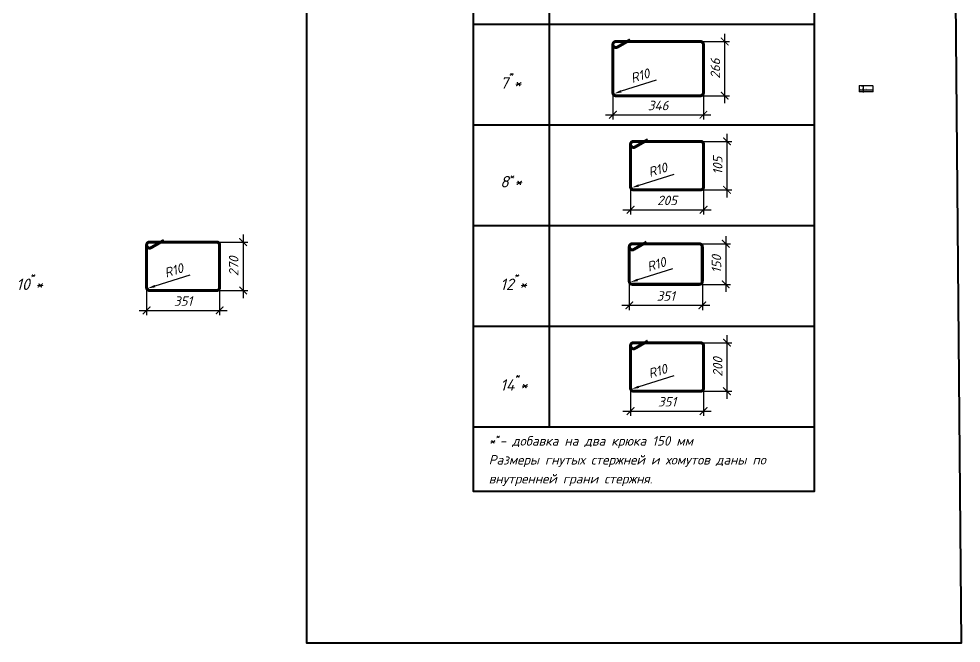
# Model space of a CAD drawing. Header units: millimetres. Extents: x -1807136 to 69844, y 23614 to 410608.
# Drawn here: x -31168 to -6285, y 38630 to 55118 of the extents above; entities that cross this region are included whole.
import ezdxf

# ---------------------------------------------------------------- set-up
doc = ezdxf.new("R2010")
doc.units = ezdxf.units.MM
doc.header["$PDMODE"] = 3
doc.layers.get('0').update_dxf_attribs({"lineweight": 5})
doc.layers.get('Defpoints').update_dxf_attribs({"lineweight": 0})
for name, color, linetype, lineweight in [('#Dimensions', 7, 'Continuous', 9), ('#Арматура', 152, 'Continuous', 30), ('k_ Каркасы', 66, 'Continuous', 0), ('k_ Размеры', 7, 'Continuous', 15), ('k_ Рамка', 252, 'Continuous', 40)]:
    doc.layers.add(name, color=color, linetype=linetype, lineweight=lineweight)
doc.styles.add('STEP PR', font='isocpeui.ttf')
doc.dimstyles.new('SPDS', dxfattribs={"dimscale": 10, "dimtxt": 2.5, "dimasz": 2, "dimexe": 1.25, "dimexo": 0.625, "dimtad": 1, "dimdec": 0, "dimrnd": 0.001, "dimtxsty": 'STEP PR', "dimblk": 'ARCHTICK', "dimcen": 2.5, "dimdle": 2, "dimclrd": 256, "dimclre": 256, "dimclrt": 7, "dimadec": 0, "dimazin": 2, "dimtfac": 0.75, "dimtdec": 0, "dimtmove": 1, "dimatfit": 3, "dimfxl": 1, "dimtolj": 1, "dimarcsym": 1})

# ---------------------------------------------------------------- blocks, each defined once
blk = doc.blocks.new('_ArchTick')
at = {"color": 0, "linetype": 'ByBlock', "const_width": 0.15}
blk.add_lwpolyline([(-0.5, -0.5), (0.5, 0.5)], dxfattribs=at)
blk = doc.blocks.new('*D295')
at = {"layer": '#Dimensions', "lineweight": -2, "transparency": 16777216}
for p, q in [((-15480, 53286), (-15480, 52460)), ((-13091, 53286), (-13091, 52460)), ((-15680, 52585), (-12891, 52585))]:
    blk.add_line(p, q, dxfattribs=at)
at = {"layer": 'Defpoints', "color": 0, "lineweight": 40, "transparency": 16777216}
for p in [(-15480, 53349), (-13091, 53349), (-13091, 52585)]:
    blk.add_point(p, dxfattribs=at)
at = {"layer": '#Dimensions', "lineweight": -2, "transparency": 16777216, "xscale": 200, "yscale": 200, "zscale": 200, "rotation": 180}
blk.add_blockref('_ArchTick', (-15480, 52585), dxfattribs=at)
at = {"layer": '#Dimensions', "lineweight": -2, "transparency": 16777216, "xscale": 200, "yscale": 200, "zscale": 200}
blk.add_blockref('_ArchTick', (-13091, 52585), dxfattribs=at)
at = {"layer": '#Dimensions', "transparency": 16777216, "insert": (-14286, 52830), "char_height": 250, "attachment_point": 5, "style": 'STEP PR'}
blk.add_mtext('\\A1;346', dxfattribs=at)
blk = doc.blocks.new('*D296')
at = {"layer": '#Dimensions', "lineweight": -2, "transparency": 16777216}
for p, q in [((-13390, 54520), (-12405, 54520)), ((-12530, 54720), (-12530, 52887)), ((-13390, 53087), (-12405, 53087))]:
    blk.add_line(p, q, dxfattribs=at)
at = {"layer": 'Defpoints', "color": 0, "lineweight": 40, "transparency": 16777216}
for p in [(-13452, 54520), (-13452, 53087), (-12530, 53087)]:
    blk.add_point(p, dxfattribs=at)
at = {"layer": '#Dimensions', "lineweight": -2, "transparency": 16777216, "xscale": 200, "yscale": 200, "zscale": 200}
for p, rotation in [((-12530, 54520), 90), ((-12530, 53087), 270)]:
    blk.add_blockref('_ArchTick', p, dxfattribs=dict(at, rotation=rotation))
at = {"layer": '#Dimensions', "transparency": 16777216, "insert": (-12775, 53804), "char_height": 250, "attachment_point": 5, "rotation": 90, "style": 'STEP PR'}
blk.add_mtext('\\A1;266', dxfattribs=at)
blk = doc.blocks.new('*D269')
at = {"layer": '#Dimensions', "lineweight": -2, "transparency": 16777216}
blk.add_line((-14336, 53496), (-15263, 53204), dxfattribs=at)
at = {"layer": '#Dimensions', "lineweight": 40, "transparency": 16777216}
blk.add_solid([(-15273, 53235), (-15253, 53172), (-15453, 53143)], dxfattribs=at)
at = {"layer": 'Defpoints', "color": 0, "lineweight": 40, "transparency": 16777216}
for p in [(-15453, 53143), (-15377, 53167)]:
    blk.add_point(p, dxfattribs=at)
at = {"layer": '#Dimensions', "transparency": 16777216, "insert": (-14765, 53617), "char_height": 250, "attachment_point": 5, "rotation": 17.5041, "style": 'STEP PR'}
blk.add_mtext('\\A1;R10', dxfattribs=at)
blk = doc.blocks.new('*D297')
at = {"layer": 'Defpoints', "color": 0, "transparency": 16777216}
for p in [(-8970, 53267), (-8618, 53267), (-8618, 53243)]:
    blk.add_point(p, dxfattribs=at)
at = {"layer": 'k_ Размеры', "lineweight": -2, "transparency": 16777216}
for p, q in [((-8970, 53260), (-8970, 53231)), ((-8618, 53260), (-8618, 53231)), ((-8990, 53243), (-8598, 53243))]:
    blk.add_line(p, q, dxfattribs=at)
at = {"layer": 'k_ Размеры', "lineweight": -2, "transparency": 16777216, "xscale": 20, "yscale": 20, "zscale": 20, "rotation": 180}
blk.add_blockref('_ArchTick', (-8970, 53243), dxfattribs=at)
at = {"layer": 'k_ Размеры', "lineweight": -2, "transparency": 16777216, "xscale": 20, "yscale": 20, "zscale": 20}
blk.add_blockref('_ArchTick', (-8618, 53243), dxfattribs=at)
at = {"layer": 'k_ Размеры', "color": 7, "transparency": 16777216, "insert": (-8794, 53262), "char_height": 25, "attachment_point": 5, "style": 'STEP PR'}
blk.add_mtext('\\A1;352', dxfattribs=at)
blk = doc.blocks.new('*D298')
at = {"layer": 'Defpoints', "color": 0, "transparency": 16777216}
for p in [(-8926, 53349), (-8926, 53197), (-8872, 53197)]:
    blk.add_point(p, dxfattribs=at)
at = {"layer": 'k_ Размеры', "lineweight": -2, "transparency": 16777216}
for p, q in [((-8920, 53349), (-8860, 53349)), ((-8872, 53369), (-8872, 53177)), ((-8920, 53197), (-8860, 53197))]:
    blk.add_line(p, q, dxfattribs=at)
at = {"layer": 'k_ Размеры', "lineweight": -2, "transparency": 16777216, "xscale": 20, "yscale": 20, "zscale": 20}
for p, rotation in [((-8872, 53349), 90), ((-8872, 53197), 270)]:
    blk.add_blockref('_ArchTick', p, dxfattribs=dict(at, rotation=rotation))
at = {"layer": 'k_ Размеры', "color": 7, "transparency": 16777216, "insert": (-8891, 53273), "char_height": 25, "attachment_point": 5, "rotation": 90, "style": 'STEP PR'}
blk.add_mtext('\\A1;152', dxfattribs=at)
blk = doc.blocks.new('*D299')
at = {"layer": '#Dimensions', "lineweight": -2, "transparency": 16777216}
for p, q in [((-27794, 48120), (-27794, 47294)), ((-25865, 48120), (-25865, 47294)), ((-27994, 47419), (-25665, 47419))]:
    blk.add_line(p, q, dxfattribs=at)
at = {"layer": 'Defpoints', "color": 0, "lineweight": 40, "transparency": 16777216}
for p in [(-27794, 48183), (-25865, 48183), (-25865, 47419)]:
    blk.add_point(p, dxfattribs=at)
at = {"layer": '#Dimensions', "lineweight": -2, "transparency": 16777216, "xscale": 200, "yscale": 200, "zscale": 200, "rotation": 180}
blk.add_blockref('_ArchTick', (-27794, 47419), dxfattribs=at)
at = {"layer": '#Dimensions', "lineweight": -2, "transparency": 16777216, "xscale": 200, "yscale": 200, "zscale": 200}
blk.add_blockref('_ArchTick', (-25865, 47419), dxfattribs=at)
at = {"layer": '#Dimensions', "transparency": 16777216, "insert": (-26830, 47664), "char_height": 250, "attachment_point": 5, "style": 'STEP PR'}
blk.add_mtext('\\A1;351', dxfattribs=at)
blk = doc.blocks.new('*D300')
at = {"layer": '#Dimensions', "lineweight": -2, "transparency": 16777216}
for p, q in [((-25247, 49423), (-25247, 47743)), ((-26106, 49223), (-25122, 49223)), ((-26106, 47943), (-25122, 47943))]:
    blk.add_line(p, q, dxfattribs=at)
at = {"layer": 'Defpoints', "color": 0, "lineweight": 40, "transparency": 16777216}
for p in [(-26168, 49223), (-26168, 47943), (-25247, 47943)]:
    blk.add_point(p, dxfattribs=at)
at = {"layer": '#Dimensions', "lineweight": -2, "transparency": 16777216, "xscale": 200, "yscale": 200, "zscale": 200}
for p, rotation in [((-25247, 49223), 90), ((-25247, 47943), 270)]:
    blk.add_blockref('_ArchTick', p, dxfattribs=dict(at, rotation=rotation))
at = {"layer": '#Dimensions', "transparency": 16777216, "insert": (-25493, 48583), "char_height": 250, "attachment_point": 5, "rotation": 90, "style": 'STEP PR'}
blk.add_mtext('\\A1;270', dxfattribs=at)
blk = doc.blocks.new('*D270')
at = {"layer": '#Dimensions', "lineweight": -2, "transparency": 16777216}
blk.add_line((-26650, 48351), (-27576, 48059), dxfattribs=at)
at = {"layer": '#Dimensions', "lineweight": 40, "transparency": 16777216}
blk.add_solid([(-27586, 48091), (-27566, 48028), (-27767, 47999)], dxfattribs=at)
at = {"layer": 'Defpoints', "color": 0, "lineweight": 40, "transparency": 16777216}
for p in [(-27767, 47999), (-27690, 48023)]:
    blk.add_point(p, dxfattribs=at)
at = {"layer": '#Dimensions', "transparency": 16777216, "insert": (-27079, 48473), "char_height": 250, "attachment_point": 5, "rotation": 17.5041, "style": 'STEP PR'}
blk.add_mtext('\\A1;R10', dxfattribs=at)
blk = doc.blocks.new('*D301')
at = {"layer": '#Dimensions', "lineweight": -2, "transparency": 16777216}
for p, q in [((-15015, 45461), (-15015, 44635)), ((-13086, 45461), (-13086, 44635)), ((-15215, 44760), (-12886, 44760))]:
    blk.add_line(p, q, dxfattribs=at)
at = {"layer": 'Defpoints', "color": 0, "lineweight": 40, "transparency": 16777216}
for p in [(-15015, 45524), (-13086, 45524), (-13086, 44760)]:
    blk.add_point(p, dxfattribs=at)
at = {"layer": '#Dimensions', "lineweight": -2, "transparency": 16777216, "xscale": 200, "yscale": 200, "zscale": 200, "rotation": 180}
blk.add_blockref('_ArchTick', (-15015, 44760), dxfattribs=at)
at = {"layer": '#Dimensions', "lineweight": -2, "transparency": 16777216, "xscale": 200, "yscale": 200, "zscale": 200}
blk.add_blockref('_ArchTick', (-13086, 44760), dxfattribs=at)
at = {"layer": '#Dimensions', "transparency": 16777216, "insert": (-14050, 45005), "char_height": 250, "attachment_point": 5, "style": 'STEP PR'}
blk.add_mtext('\\A1;351', dxfattribs=at)
blk = doc.blocks.new('*D302')
at = {"layer": '#Dimensions', "lineweight": -2, "transparency": 16777216}
for p, q in [((-13327, 46564), (-12343, 46564)), ((-12468, 46764), (-12468, 45084)), ((-13327, 45284), (-12343, 45284))]:
    blk.add_line(p, q, dxfattribs=at)
at = {"layer": 'Defpoints', "color": 0, "lineweight": 40, "transparency": 16777216}
for p in [(-13389, 46564), (-13389, 45284), (-12468, 45284)]:
    blk.add_point(p, dxfattribs=at)
at = {"layer": '#Dimensions', "lineweight": -2, "transparency": 16777216, "xscale": 200, "yscale": 200, "zscale": 200}
for p, rotation in [((-12468, 46564), 90), ((-12468, 45284), 270)]:
    blk.add_blockref('_ArchTick', p, dxfattribs=dict(at, rotation=rotation))
at = {"layer": '#Dimensions', "transparency": 16777216, "insert": (-12713, 45924), "char_height": 250, "attachment_point": 5, "rotation": 90, "style": 'STEP PR'}
blk.add_mtext('\\A1;200', dxfattribs=at)
blk = doc.blocks.new('*D271')
at = {"layer": '#Dimensions', "lineweight": -2, "transparency": 16777216}
blk.add_line((-13871, 45692), (-14797, 45400), dxfattribs=at)
at = {"layer": '#Dimensions', "lineweight": 40, "transparency": 16777216}
blk.add_solid([(-14807, 45432), (-14787, 45369), (-14987, 45340)], dxfattribs=at)
at = {"layer": 'Defpoints', "color": 0, "lineweight": 40, "transparency": 16777216}
for p in [(-14987, 45340), (-14911, 45364)]:
    blk.add_point(p, dxfattribs=at)
at = {"layer": '#Dimensions', "transparency": 16777216, "insert": (-14300, 45814), "char_height": 250, "attachment_point": 5, "rotation": 17.5041, "style": 'STEP PR'}
blk.add_mtext('\\A1;R10', dxfattribs=at)
blk = doc.blocks.new('*D303')
at = {"layer": '#Dimensions', "lineweight": -2, "transparency": 16777216}
for p, q in [((-15048, 48254), (-15048, 47428)), ((-13119, 48254), (-13119, 47428)), ((-15248, 47553), (-12919, 47553))]:
    blk.add_line(p, q, dxfattribs=at)
at = {"layer": 'Defpoints', "color": 0, "lineweight": 40, "transparency": 16777216}
for p in [(-15048, 48316), (-13119, 48316), (-13119, 47553)]:
    blk.add_point(p, dxfattribs=at)
at = {"layer": '#Dimensions', "lineweight": -2, "transparency": 16777216, "xscale": 200, "yscale": 200, "zscale": 200, "rotation": 180}
blk.add_blockref('_ArchTick', (-15048, 47553), dxfattribs=at)
at = {"layer": '#Dimensions', "lineweight": -2, "transparency": 16777216, "xscale": 200, "yscale": 200, "zscale": 200}
blk.add_blockref('_ArchTick', (-13119, 47553), dxfattribs=at)
at = {"layer": '#Dimensions', "transparency": 16777216, "insert": (-14084, 47798), "char_height": 250, "attachment_point": 5, "style": 'STEP PR'}
blk.add_mtext('\\A1;351', dxfattribs=at)
blk = doc.blocks.new('*D304')
at = {"layer": '#Dimensions', "lineweight": -2, "transparency": 16777216}
for p, q in [((-12501, 49377), (-12501, 47906)), ((-13360, 49177), (-12376, 49177)), ((-13360, 48106), (-12376, 48106))]:
    blk.add_line(p, q, dxfattribs=at)
at = {"layer": 'Defpoints', "color": 0, "lineweight": 40, "transparency": 16777216}
for p in [(-13422, 49177), (-13422, 48106), (-12501, 48106)]:
    blk.add_point(p, dxfattribs=at)
at = {"layer": '#Dimensions', "lineweight": -2, "transparency": 16777216, "xscale": 200, "yscale": 200, "zscale": 200}
for p, rotation in [((-12501, 49177), 90), ((-12501, 48106), 270)]:
    blk.add_blockref('_ArchTick', p, dxfattribs=dict(at, rotation=rotation))
at = {"layer": '#Dimensions', "transparency": 16777216, "insert": (-12746, 48642), "char_height": 250, "attachment_point": 5, "rotation": 90, "style": 'STEP PR'}
blk.add_mtext('\\A1;150\\P', dxfattribs=at)
blk = doc.blocks.new('*D272')
at = {"layer": '#Dimensions', "lineweight": -2, "transparency": 16777216}
blk.add_line((-13904, 48515), (-14830, 48223), dxfattribs=at)
at = {"layer": '#Dimensions', "lineweight": 40, "transparency": 16777216}
blk.add_solid([(-14840, 48254), (-14820, 48191), (-15021, 48162)], dxfattribs=at)
at = {"layer": 'Defpoints', "color": 0, "lineweight": 40, "transparency": 16777216}
for p in [(-15021, 48162), (-14944, 48186)]:
    blk.add_point(p, dxfattribs=at)
at = {"layer": '#Dimensions', "transparency": 16777216, "insert": (-14333, 48636), "char_height": 250, "attachment_point": 5, "rotation": 17.5041, "style": 'STEP PR'}
blk.add_mtext('\\A1;R10', dxfattribs=at)
blk = doc.blocks.new('*D335')
at = {"layer": '#Dimensions', "lineweight": -2, "transparency": 16777216}
for p, q in [((-15015, 50779), (-15015, 49953)), ((-13086, 50779), (-13086, 49953)), ((-15215, 50078), (-12886, 50078))]:
    blk.add_line(p, q, dxfattribs=at)
at = {"layer": 'Defpoints', "color": 0, "lineweight": 40, "transparency": 16777216}
for p in [(-15015, 50842), (-13086, 50842), (-13086, 50078)]:
    blk.add_point(p, dxfattribs=at)
at = {"layer": '#Dimensions', "lineweight": -2, "transparency": 16777216, "xscale": 200, "yscale": 200, "zscale": 200, "rotation": 180}
blk.add_blockref('_ArchTick', (-15015, 50078), dxfattribs=at)
at = {"layer": '#Dimensions', "lineweight": -2, "transparency": 16777216, "xscale": 200, "yscale": 200, "zscale": 200}
blk.add_blockref('_ArchTick', (-13086, 50078), dxfattribs=at)
at = {"layer": '#Dimensions', "transparency": 16777216, "insert": (-14050, 50323), "char_height": 250, "attachment_point": 5, "style": 'STEP PR'}
blk.add_mtext('\\A1;205', dxfattribs=at)
blk = doc.blocks.new('*D336')
at = {"layer": '#Dimensions', "lineweight": -2, "transparency": 16777216}
for p, q in [((-12468, 52082), (-12468, 50402)), ((-13327, 51882), (-12343, 51882)), ((-13327, 50602), (-12343, 50602))]:
    blk.add_line(p, q, dxfattribs=at)
at = {"layer": 'Defpoints', "color": 0, "lineweight": 40, "transparency": 16777216}
for p in [(-13389, 51882), (-13389, 50602), (-12468, 50602)]:
    blk.add_point(p, dxfattribs=at)
at = {"layer": '#Dimensions', "lineweight": -2, "transparency": 16777216, "xscale": 200, "yscale": 200, "zscale": 200}
for p, rotation in [((-12468, 51882), 90), ((-12468, 50602), 270)]:
    blk.add_blockref('_ArchTick', p, dxfattribs=dict(at, rotation=rotation))
at = {"layer": '#Dimensions', "transparency": 16777216, "insert": (-12713, 51242), "char_height": 250, "attachment_point": 5, "rotation": 90, "style": 'STEP PR'}
blk.add_mtext('\\A1;105', dxfattribs=at)
blk = doc.blocks.new('*D334')
at = {"layer": '#Dimensions', "lineweight": -2, "transparency": 16777216}
blk.add_line((-13871, 51010), (-14797, 50718), dxfattribs=at)
at = {"layer": '#Dimensions', "lineweight": 40, "transparency": 16777216}
blk.add_solid([(-14807, 50750), (-14787, 50687), (-14987, 50658)], dxfattribs=at)
at = {"layer": 'Defpoints', "color": 0, "lineweight": 40, "transparency": 16777216}
for p in [(-14987, 50658), (-14911, 50682)]:
    blk.add_point(p, dxfattribs=at)
at = {"layer": '#Dimensions', "transparency": 16777216, "insert": (-14300, 51132), "char_height": 250, "attachment_point": 5, "rotation": 17.5041, "style": 'STEP PR'}
blk.add_mtext('\\A1;R10', dxfattribs=at)

msp = doc.modelspace()

# ---------------------------------------------------------------- linework, layer by layer
at = {"layer": '#Арматура', "const_width": 80}
for points in [[(-15480.4, 54440.1), (-15480.4, 53167.4, 0.4142136), (-15400.4, 53087.4), (-13171.1, 53087.4, 0.4142136), (-13091.1, 53167.4), (-13091.1, 54440.1, 0.4142136), (-13171.1, 54520.1), (-15400.4, 54520.1, 0.4142136), (-15480.4, 54440.1, 0.4142136), (-15400.4, 54360.1, 0.0984914), (-15369.8, 54366.2), (-15023.4, 54566.2)], [(-15014.6, 51802.3), (-15014.6, 50682.3, 0.4142136), (-14934.6, 50602.3), (-13166.4, 50602.3, 0.4142136), (-13086.4, 50682.3), (-13086.4, 51802.3, 0.4142136), (-13166.4, 51882.3), (-14934.6, 51882.3, 0.4142136), (-15014.6, 51802.3, 0.4142136), (-14934.6, 51722.3, 0.0984914), (-14904, 51728.4), (-14557.6, 51928.4)], [(-27793.7, 49143.3), (-27793.7, 48023.3, 0.4142136), (-27713.7, 47943.3), (-25945.4, 47943.3, 0.4142136), (-25865.4, 48023.3), (-25865.4, 49143.3, 0.4142136), (-25945.4, 49223.3), (-27713.7, 49223.3, 0.4142136), (-27793.7, 49143.3, 0.4142136), (-27713.7, 49063.3, 0.0984914), (-27683, 49069.4), (-27336.6, 49269.4)], [(-15047.6, 49097.4), (-15047.6, 48186.4, 0.4142136), (-14967.6, 48106.4), (-13199.4, 48106.4, 0.4142136), (-13119.4, 48186.4), (-13119.4, 49097.4, 0.4142136), (-13199.4, 49177.4), (-14967.6, 49177.4, 0.4142136), (-15047.6, 49097.4, 0.4142136), (-14967.6, 49017.4, 0.0984914), (-14937, 49023.5), (-14590.6, 49223.5)], [(-15014.6, 46484.3), (-15014.6, 45364.3, 0.4142136), (-14934.6, 45284.3), (-13166.4, 45284.3, 0.4142136), (-13086.4, 45364.3), (-13086.4, 46484.3, 0.4142136), (-13166.4, 46564.3), (-14934.6, 46564.3, 0.4142136), (-15014.6, 46484.3, 0.4142136), (-14934.6, 46404.3, 0.0984914), (-14904, 46410.3), (-14557.6, 46610.3)]]:
    msp.add_lwpolyline(points, format="xyb", dxfattribs=at)
at = {"color": 3, "lineweight": 40}
msp.add_lwpolyline([(-23560.9, 73626.2), (-6596, 73626.2), (-6284.5, 38629.6), (-23560.9, 38629.6)], close=True, dxfattribs=at)
at = {"layer": 'k_ Каркасы'}
for points in [[(-8928.2, 53356.9), (-8964.3, 53356.9, 0.4142136), (-8978.3, 53342.9), (-8978.3, 53202.9, 0.4142136), (-8964.3, 53188.9), (-8624.3, 53188.9, 0.4142136), (-8610.3, 53202.9), (-8610.3, 53342.9, 0.4142136), (-8624.3, 53356.9), (-8913.6, 53356.9)], [(-8970.3, 53330.2), (-8970.3, 53202.9, 0.4142136), (-8964.3, 53196.9), (-8624.3, 53196.9, 0.4142136), (-8618.3, 53202.9), (-8618.3, 53342.9, 0.4142136), (-8624.3, 53348.9), (-8926.1, 53348.9)]]:
    msp.add_lwpolyline(points, format="xyb", dxfattribs=at)
at = {"layer": 'k_ Каркасы', "const_width": 4}
for points in [[(-8974.3, 53342.9), (-8974.3, 53202.9, 0.4142136), (-8964.3, 53192.9), (-8624.3, 53192.9, 0.4142136), (-8614.3, 53202.9), (-8614.3, 53342.9, 0.4142136), (-8624.3, 53352.9), (-8964.3, 53352.9, 0.4142136), (-8974.3, 53342.9, 0.4142136), (-8964.3, 53332.9, 0.0984914), (-8960.5, 53333.6), (-8917.2, 53358.6)], [(-8970.3, 53330.2, 0.1111825), (-8964.3, 53328.9, 0.1036162), (-8958.7, 53330), (-8926.1, 53348.9)]]:
    msp.add_lwpolyline(points, format="xyb", dxfattribs=at)
msp.add_lwpolyline([(-8962.2, 53337.2), (-8942.1, 53348.9), (-8964.3, 53348.9, 0.4142136), (-8970.3, 53342.9, 0.4142136), (-8964.3, 53336.9, 0.0888646)], format="xyb", close=True, dxfattribs=at)
msp.add_lwpolyline([(-8928.2, 53356.9), (-8919.2, 53362.1)], dxfattribs=at)
at = {"layer": 'k_ Рамка'}
msp.add_lwpolyline([(-19166, 70077.6), (-10166, 70077.6), (-10166, 42631.7), (-19166, 42631.7)], close=True, dxfattribs=at)
for points in [[(-17166, 70077.6), (-17166, 44343.9)], [(-19166, 54980.1), (-10166, 54980.1)], [(-19166, 52321), (-10166, 52321)], [(-19166, 49662), (-10166, 49662)], [(-19166, 49662), (-10166, 49662)], [(-19166, 47003), (-10166, 47003)], [(-19166, 44343.9), (-10166, 44343.9)], [(-19166, 44343.9), (-10166, 44343.9)], [(-19166, 44343.9), (-10166, 44343.9)], [(-19166, 44343.9), (-10166, 44343.9)]]:
    msp.add_lwpolyline(points, dxfattribs=at)

# ---------------------------------------------------------------- texts
at = {"layer": 'k_ Рамка', "color": 3, "char_height": 300, "width": 807.27, "attachment_point": 4, "line_spacing_factor": 1.2, "style": 'STEP PR'}
for s, insert in [('7{\\A1;\\H0.7x;\\S*^ ;}*', (-18456.1, 53527.4)), ('\\A1;8{\\H0.7x;\\S*^ ;}*', (-18456.1, 50868.4)), ('10{\\A1;\\H0.7x;\\S*^ ;}*', (-31235.2, 48209.3)), ('12{\\A1;\\H0.7x;\\S*^ ;}*', (-18456.1, 48209.3)), ('14{\\A1;\\H0.7x;\\S*^ ;}*', (-18456.1, 45550.3))]:
    msp.add_mtext(s, dxfattribs=dict(at, insert=insert))
at = {"layer": 'k_ Рамка', "insert": (-18760.5, 43480), "char_height": 250, "width": 7797.309, "attachment_point": 4, "line_spacing_factor": 1.2, "style": 'STEP PR'}
msp.add_mtext('\\A1;*{\\H0.7x;\\S*^ ;}- добавка на два крюка 150 мм\\PРазмеры гнутых стержней и хомутов даны по внутренней грани стержня. ', dxfattribs=at)

# ---------------------------------------------------------------- dimensions: what is measured, and where the dimension line sits
at = {"layer": '#Dimensions'}
for base, p1, p2, text, picture, middle in [((-12530.5, 53087.4), (-13452.1, 54520.1), (-13452.1, 53087.4), '266', '*D296', (-12775.5, 53803.7)), ((-12467.7, 50602.3), (-13389.2, 51882.3), (-13389.2, 50602.3), '105', '*D336', (-12712.7, 51242.3)), ((-25246.7, 47943.3), (-26168.3, 49223.3), (-26168.3, 47943.3), '270', '*D300', (-25493.3, 48583.3)), ((-12500.7, 48106.4), (-13422.3, 49177.4), (-13422.3, 48106.4), '150\\P', '*D304', (-12745.7, 48641.9)), ((-12467.7, 45284.3), (-13389.2, 46564.3), (-13389.2, 45284.3), '200', '*D302', (-12712.7, 45924.3))]:
    dim = msp.add_linear_dim(base=base, p1=p1, p2=p2, angle=90, text=text, dimstyle='SPDS', override={"dimscale": 100, "dimgap": 1.2, "dimrnd": 5, "dimblk1": 'ArchTick', "dimblk2": 'ArchTick', "dimsah": 1, "dimclrt": 256}, dxfattribs=at)
    dim.commit()
    dim.dimension.update_dxf_attribs({"geometry": picture, "text_midpoint": middle})
for center, mpoint, picture, middle in [((-15377, 53167.4), (-15453.3, 53143.4), '*D269', (-14691.8, 53383.5)), ((-14911.2, 50682.3), (-14987.5, 50658.3), '*D334', (-14225.9, 50898.4)), ((-14944.2, 48186.4), (-15020.5, 48162.4), '*D272', (-14259, 48402.5)), ((-27690.2, 48023.3), (-27766.5, 47999.2), '*D270', (-27005, 48239.4)), ((-14911.2, 45364.3), (-14987.5, 45340.2), '*D271', (-14225.9, 45580.4))]:
    dim = msp.add_radius_dim(center=center, mpoint=mpoint, text='R10', dimstyle='SPDS', override={"dimscale": 100, "dimgap": 1.2, "dimrnd": 5, "dimblk1": 'ArchTick', "dimsah": 1, "dimclrt": 256}, dxfattribs=at)
    dim.commit()
    dim.dimension.update_dxf_attribs({"geometry": picture, "text_midpoint": middle, "dimtype": 164})
for base, p1, p2, text, picture, middle in [((-13091.1, 52585.2), (-15480.4, 53348.6), (-13091.1, 53348.6), '346', '*D295', (-14285.8, 52830.2)), ((-13086.4, 50078.4), (-15014.6, 50841.8), (-13086.4, 50841.8), '205', '*D335', (-14050.5, 50323.4)), ((-13119.4, 47552.8), (-15047.6, 48316.2), (-13119.4, 48316.2), '351', '*D303', (-14083.5, 47797.8)), ((-25865.4, 47419.4), (-27793.7, 48182.8), (-25865.4, 48182.8), '351', '*D299', (-26829.6, 47664.4)), ((-13086.4, 44760.3), (-15014.6, 45523.7), (-13086.4, 45523.7), '351', '*D301', (-14050.5, 45005.3))]:
    dim = msp.add_linear_dim(base=base, p1=p1, p2=p2, text=text, dimstyle='SPDS', override={"dimscale": 100, "dimgap": 1.2, "dimrnd": 5, "dimblk1": 'ArchTick', "dimblk2": 'ArchTick', "dimsah": 1, "dimclrt": 256}, dxfattribs=at)
    dim.commit()
    dim.dimension.update_dxf_attribs({"geometry": picture, "text_midpoint": middle})
at = {"layer": 'k_ Размеры'}
dim = msp.add_linear_dim(base=(-8618.3, 53243.1), p1=(-8970.3, 53266.5), p2=(-8618.3, 53266.5), dimstyle='SPDS', dxfattribs=at)
dim.commit()
dim.dimension.update_dxf_attribs({"geometry": '*D297', "text_midpoint": (-8794.3, 53261.8)})
dim = msp.add_linear_dim(base=(-8872.2, 53196.9), p1=(-8926.1, 53348.9), p2=(-8926.1, 53196.9), angle=90, dimstyle='SPDS', dxfattribs=at)
dim.commit()
dim.dimension.update_dxf_attribs({"geometry": '*D298', "text_midpoint": (-8890.9, 53272.9)})

doc.saveas('drawing.dxf')
